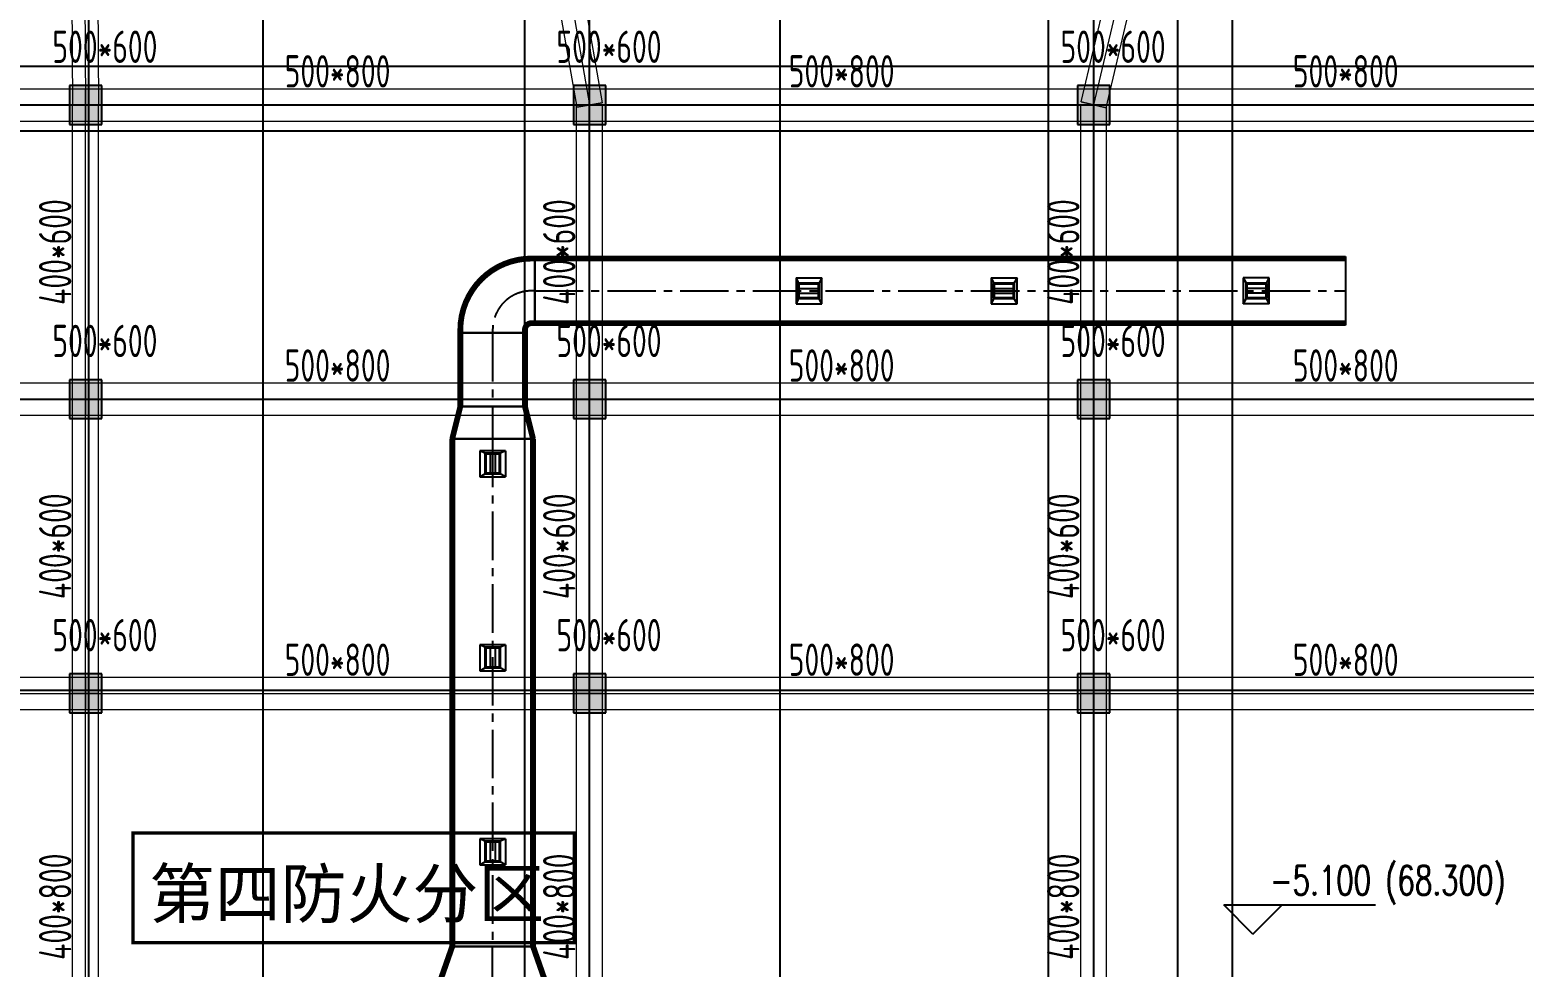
# Model space of a CAD drawing. Extents: x 369444 to 684549, y -549309 to 575337.
# Drawn here: x 505864 to 528985, y 430223 to 444718 of the extents above; entities that cross this region are included whole.
import ezdxf

# ---------------------------------------------------------------- set-up
doc = ezdxf.new("R2010")
doc.units = 0
doc.header["$LTSCALE"] = 1000
doc.header["$MEASUREMENT"] = 0
doc.linetypes.add('CENTER2', pattern=[1.125, 0.75, -0.125, 0.125, -0.125])
for name, color, linetype, lineweight, true_color in [('-1-0-1', 7, 'Continuous', 0, 0xc0c0c0), ('-1-1-2', 7, 'Continuous', 0, 0xc0c0c0), ('-2-0-1', 1, 'Continuous', 0, 0xff0000), ('-2-1-2', 9, 'Continuous', 0, 0x808080), ('11-6-1', 2, 'Continuous', 0, 0xffff00), ('11-6-2', 2, 'Continuous', 0, 0xffff00), ('11-6-5', 2, 'Continuous', 0, 0xffff00), ('12-6-1', 4, 'Continuous', 0, 0x00ffff), ('12-6-2', 4, 'Continuous', 0, 0x00ffff), ('12-6-5', 4, 'Continuous', 0, 0x00ffff)]:
    doc.layers.add(name, color=color, linetype=linetype, lineweight=lineweight, true_color=true_color)
for name, color, linetype in [('A-WALL-HATCH', 8, 'Continuous'), ('COLUMN', 9, 'Continuous'), ('DOTE', 1, 'Continuous'), ('DUCT-排烟中心线', 5, 'CENTER2'), ('DUCT-排烟法兰', 4, 'Continuous'), ('DUCT-排烟管', 2, 'Continuous'), ('DUCT-排烟管端线', 4, 'Continuous'), ('景观场地标高', 4, 'Continuous'), ('防火分区线', 7, 'Continuous'), ('风管标注', 3, 'Continuous')]:
    doc.layers.add(name, color=color, linetype=linetype)
doc.styles.add('-黑体', font='simhei.ttf')
doc.styles.add('_TCH_DIM', font='SIMPLEX', dxfattribs={"bigfont": 'GBCBIG'})
doc.styles.add('yjkcad', font='yjkeng.shx', dxfattribs={"width": 0.7, "height": 250, "bigfont": 'yjkchn.shx'})

# ---------------------------------------------------------------- blocks, each defined once
blk = doc.blocks.new('N-风管')
at = {"color": 0, "linetype": 'Continuous'}
for p, q in [((38489353675.360291, 3905535355.368454, 2600), (38489354075.360291, 3905535355.368454, 2600)), ((38489356694.360291, 3905535355.368454, 2600), (38489357094.360291, 3905535355.368454, 2600)), ((38489360995.241272, 3905534955.368454, 2600), (38489360595.241272, 3905534955.368454, 2600)), ((38489349180.577454, 3905532680, 2600), (38489349180.577454, 3905532280, 2600)), ((38489349180.577454, 3905529680, 2600), (38489349180.577454, 3905529280, 2600)), ((38489349180.577454, 3905526680, 2600), (38489349180.577454, 3905526280, 2600))]:
    blk.add_line(p, q, dxfattribs=at)
at = {"color": 0}
for p, q in [((38489353675.360291, 3905535355.368454, 2600), (38489353675.360291, 3905534955.368454, 2600)), ((38489353675.360291, 3905535355.368454, 2600), (38489353715.360291, 3905535266.479565, 2600)), ((38489354075.360291, 3905535355.368454, 2600), (38489354027.360291, 3905535266.479565, 2600)), ((38489354075.360291, 3905534955.368454, 2600), (38489354075.360291, 3905535355.368454, 2600)), ((38489356694.360291, 3905535355.368454, 2600), (38489356694.360291, 3905534955.368454, 2600)), ((38489356694.360291, 3905535355.368454, 2600), (38489356734.360291, 3905535266.479565, 2600)), ((38489357094.360291, 3905535355.368454, 2600), (38489357046.360291, 3905535266.479565, 2600)), ((38489357094.360291, 3905534955.368454, 2600), (38489357094.360291, 3905535355.368454, 2600)), ((38489360595.241272, 3905535355.368454, 2600), (38489360643.241272, 3905535266.479565, 2600)), ((38489360995.241272, 3905535355.368454, 2600), (38489360595.241272, 3905535355.368454, 2600)), ((38489360595.241272, 3905535355.368454, 2600), (38489360595.241272, 3905534955.368454, 2600)), ((38489360955.241272, 3905535266.479565, 2600), (38489360995.241272, 3905535355.368454, 2600)), ((38489360995.241272, 3905534955.368454, 2600), (38489360995.241272, 3905535355.368454, 2600)), ((38489353715.360291, 3905535044.257343, 2600), (38489353675.360291, 3905534955.368454, 2600)), ((38489353715.360291, 3905535192.405491, 2600), (38489354027.360291, 3905535192.405491, 2600)), ((38489353715.360291, 3905535118.331417, 2600), (38489354027.360291, 3905535118.331417, 2600)), ((38489354075.360291, 3905534955.368454, 2600), (38489354027.360291, 3905535044.257343, 2600)), ((38489356734.360291, 3905535044.257343, 2600), (38489356694.360291, 3905534955.368454, 2600)), ((38489356734.360291, 3905535192.405491, 2600), (38489357046.360291, 3905535192.405491, 2600)), ((38489356734.360291, 3905535118.331417, 2600), (38489357046.360291, 3905535118.331417, 2600)), ((38489357094.360291, 3905534955.368454, 2600), (38489357046.360291, 3905535044.257343, 2600)), ((38489360595.241272, 3905534955.368454, 2600), (38489360643.241272, 3905535044.257343, 2600)), ((38489360955.241272, 3905535192.405491, 2600), (38489360643.241272, 3905535192.405491, 2600)), ((38489360955.241272, 3905535118.331417, 2600), (38489360643.241272, 3905535118.331417, 2600)), ((38489360995.241272, 3905534955.368454, 2600), (38489360955.241272, 3905535044.257343, 2600)), ((38489353675.360291, 3905534955.368454, 2600), (38489354075.360291, 3905534955.368454, 2600)), ((38489356694.360291, 3905534955.368454, 2600), (38489357094.360291, 3905534955.368454, 2600)), ((38489348869.466339, 3905532640, 2600), (38489348780.577454, 3905532680, 2600)), ((38489348780.577454, 3905532680, 2600), (38489348780.577454, 3905532280, 2600)), ((38489349180.577454, 3905532680, 2600), (38489348780.577454, 3905532680, 2600)), ((38489348943.540413, 3905532640, 2600), (38489348943.540413, 3905532328, 2600)), ((38489349017.614487, 3905532640, 2600), (38489349017.614487, 3905532328, 2600)), ((38489349180.577454, 3905532680, 2600), (38489349091.688568, 3905532640, 2600)), ((38489348780.577454, 3905532280, 2600), (38489348869.466339, 3905532328, 2600)), ((38489348780.577454, 3905532280, 2600), (38489349180.577454, 3905532280, 2600)), ((38489349180.577454, 3905532280, 2600), (38489349091.688568, 3905532328, 2600)), ((38489348869.466339, 3905529640, 2600), (38489348780.577454, 3905529680, 2600)), ((38489348780.577454, 3905529680, 2600), (38489348780.577454, 3905529280, 2600)), ((38489349180.577454, 3905529680, 2600), (38489348780.577454, 3905529680, 2600)), ((38489348943.540413, 3905529640, 2600), (38489348943.540413, 3905529328, 2600)), ((38489349017.614487, 3905529640, 2600), (38489349017.614487, 3905529328, 2600)), ((38489349180.577454, 3905529680, 2600), (38489349091.688568, 3905529640, 2600)), ((38489348780.577454, 3905529280, 2600), (38489348869.466339, 3905529328, 2600)), ((38489348780.577454, 3905529280, 2600), (38489349180.577454, 3905529280, 2600)), ((38489349180.577454, 3905529280, 2600), (38489349091.688568, 3905529328, 2600)), ((38489348869.466339, 3905526640, 2600), (38489348780.577454, 3905526680, 2600)), ((38489348780.577454, 3905526680, 2600), (38489348780.577454, 3905526280, 2600)), ((38489349180.577454, 3905526680, 2600), (38489348780.577454, 3905526680, 2600)), ((38489348943.540413, 3905526640, 2600), (38489348943.540413, 3905526328, 2600)), ((38489349017.614487, 3905526640, 2600), (38489349017.614487, 3905526328, 2600)), ((38489349180.577454, 3905526680, 2600), (38489349091.688568, 3905526640, 2600)), ((38489348780.577454, 3905526280, 2600), (38489348869.466339, 3905526328, 2600)), ((38489348780.577454, 3905526280, 2600), (38489349180.577454, 3905526280, 2600)), ((38489349180.577454, 3905526280, 2600), (38489349091.688568, 3905526328, 2600))]:
    blk.add_line(p, q, dxfattribs=at)
at = {"color": 0, "lineweight": 40}
for p, q in [((38489353715.360291, 3905535266.479565, 2600), (38489353715.360291, 3905535044.257343, 2600)), ((38489354027.360291, 3905535266.479565, 2600), (38489353715.360291, 3905535266.479565, 2600)), ((38489354027.360291, 3905535044.257343, 2600), (38489354027.360291, 3905535266.479565, 2600)), ((38489356734.360291, 3905535266.479565, 2600), (38489356734.360291, 3905535044.257343, 2600)), ((38489357046.360291, 3905535266.479565, 2600), (38489356734.360291, 3905535266.479565, 2600)), ((38489357046.360291, 3905535044.257343, 2600), (38489357046.360291, 3905535266.479565, 2600)), ((38489360643.241272, 3905535266.479565, 2600), (38489360643.241272, 3905535044.257343, 2600)), ((38489360643.241272, 3905535266.479565, 2600), (38489360955.241272, 3905535266.479565, 2600)), ((38489360955.241272, 3905535044.257343, 2600), (38489360955.241272, 3905535266.479565, 2600)), ((38489354027.360291, 3905535044.257343, 2600), (38489353715.360291, 3905535044.257343, 2600)), ((38489357046.360291, 3905535044.257343, 2600), (38489356734.360291, 3905535044.257343, 2600)), ((38489360643.241272, 3905535044.257343, 2600), (38489360955.241272, 3905535044.257343, 2600)), ((38489349091.688568, 3905532640, 2600), (38489348869.466339, 3905532640, 2600)), ((38489348869.466339, 3905532328, 2600), (38489348869.466339, 3905532640, 2600)), ((38489349091.688568, 3905532328, 2600), (38489349091.688568, 3905532640, 2600)), ((38489348869.466339, 3905532328, 2600), (38489349091.688568, 3905532328, 2600)), ((38489349091.688568, 3905529640, 2600), (38489348869.466339, 3905529640, 2600)), ((38489348869.466339, 3905529328, 2600), (38489348869.466339, 3905529640, 2600)), ((38489349091.688568, 3905529328, 2600), (38489349091.688568, 3905529640, 2600)), ((38489348869.466339, 3905529328, 2600), (38489349091.688568, 3905529328, 2600)), ((38489349091.688568, 3905526640, 2600), (38489348869.466339, 3905526640, 2600)), ((38489348869.466339, 3905526328, 2600), (38489348869.466339, 3905526640, 2600)), ((38489349091.688568, 3905526328, 2600), (38489349091.688568, 3905526640, 2600)), ((38489348869.466339, 3905526328, 2600), (38489349091.688568, 3905526328, 2600))]:
    blk.add_line(p, q, dxfattribs=at)
at = {"layer": 'DUCT-排烟中心线', "color": 0}
for p, q in [((38489349630.560928, 3905535155.022804), (38489349580.560928, 3905535155.021427)), ((38489349630.760933, 3905535155.02281), (38489362180.664749, 3905535155.368454)), ((38489348980.577454, 3905534555.021428), (38489348980.577454, 3905534505.021428)), ((38489348980.577454, 3905534504.821428), (38489348980.577454, 3905533367.699997)), ((38489348980.577454, 3905533367.5), (38489348980.577454, 3905532867.5)), ((38489348980.577454, 3905532867.299988), (38489348980.577438, 3905525016.428971)), ((38489348980.577454, 3905524516.228974), (38489348980.577438, 3905525016.228974))]:
    blk.add_line(p, q, dxfattribs=at)
blk.add_arc((38489349580.577454, 3905534555.02143), 599.999998, 90.0015780405, 180.0000001821, dxfattribs=at)
at = {"layer": 'DUCT-排烟法兰', "color": 0}
for p, q in [((38489349630.676086, 3905534625.022807), (38489349630.64576, 3905535685.022807)), ((38489362180.764748, 3905534625.368454), (38489362180.764748, 3905535685.368454)), ((38489348450.577454, 3905534504.921428), (38489349510.577454, 3905534504.921428)), ((38489348450.577454, 3905533367.599998), (38489349510.577454, 3905533367.599998)), ((38489348325.577454, 3905532867.399994), (38489349635.577454, 3905532867.399994)), ((38489348325.577438, 3905525016.328972), (38489349635.577438, 3905525016.328972))]:
    blk.add_line(p, q, dxfattribs=at)
at = {"layer": 'DUCT-排烟管', "color": 0, "const_width": 90}
for points in [[(38489349580.547157, 3905535655.021427, 0.4142054983), (38489348480.577454, 3905534555.021428)], [(38489349580.574699, 3905534655.021427, 0.4142055053), (38489349480.577454, 3905534555.021428)]]:
    blk.add_lwpolyline(points, format="xyb", dxfattribs=at)
for points in [[(38489349630.547157, 3905535655.022804), (38489349580.547157, 3905535655.021427)], [(38489362180.650978, 3905535655.368454), (38489349630.747147, 3905535655.02281)], [(38489348480.577454, 3905534555.021428), (38489348480.577454, 3905534505.021428)], [(38489349480.577454, 3905534505.021428), (38489349480.577454, 3905534555.021428)], [(38489349580.574699, 3905534655.021427), (38489349630.574699, 3905534655.022804)], [(38489349630.774696, 3905534655.02281), (38489362180.67852, 3905534655.368454)], [(38489348480.577454, 3905534504.821428), (38489348480.577454, 3905533367.699997)], [(38489349480.577454, 3905533367.699997), (38489349480.577454, 3905534504.821428)], [(38489348480.577454, 3905533367.5), (38489348355.577454, 3905532867.5)], [(38489349480.577454, 3905533367.5), (38489349605.577454, 3905532867.5)], [(38489348355.577454, 3905532867.299989), (38489348355.577438, 3905525016.428972)], [(38489349605.577438, 3905525016.428969), (38489349605.577454, 3905532867.299986)], [(38489348180.577454, 3905524516.228953), (38489348355.577438, 3905525016.228958)], [(38489349780.577454, 3905524516.228995), (38489349605.577438, 3905525016.22899)]]:
    blk.add_lwpolyline(points, dxfattribs=at)
at = {"layer": 'DUCT-排烟管端线', "color": 0}
for p, q in [((38489349630.547157, 3905535655.022804), (38489349630.574699, 3905534655.022804)), ((38489349630.747147, 3905535655.02281), (38489349630.774696, 3905534655.02281)), ((38489362180.67852, 3905534655.368454), (38489362180.650978, 3905535655.368454)), ((38489348480.577454, 3905534505.021428), (38489349480.577454, 3905534505.021428)), ((38489349480.577454, 3905534504.821428), (38489348480.577454, 3905534504.821428)), ((38489348480.577454, 3905533367.699997), (38489349480.577454, 3905533367.699997)), ((38489349480.577454, 3905533367.5), (38489348480.577454, 3905533367.5)), ((38489348355.577454, 3905532867.5), (38489349605.577454, 3905532867.5)), ((38489349605.577454, 3905532867.299986), (38489348355.577454, 3905532867.299989)), ((38489348355.577438, 3905525016.428972), (38489349605.577438, 3905525016.428969)), ((38489349605.577438, 3905525016.22899), (38489348355.577438, 3905525016.228958))]:
    blk.add_line(p, q, dxfattribs=at)

msp = doc.modelspace()

# ---------------------------------------------------------------- hatches: boundary and pattern name
at = {"layer": 'A-WALL-HATCH'}
for points in [[(506974.7, 443256.6), (506974.7, 443856.6), (506474.7, 443856.6), (506474.7, 443256.6)], [(514774.7, 443256.6), (514774.7, 443856.6), (514274.7, 443856.6), (514274.7, 443256.6)], [(522574.7, 443256.6), (522574.7, 443856.6), (522074.7, 443856.6), (522074.7, 443256.6)], [(506974.7, 438706.6), (506974.7, 439306.6), (506474.7, 439306.6), (506474.7, 438706.6)], [(514774.7, 438706.6), (514774.7, 439306.6), (514274.7, 439306.6), (514274.7, 438706.6)], [(522574.7, 438706.6), (522574.7, 439306.6), (522074.7, 439306.6), (522074.7, 438706.6)], [(506974.7, 434156.6), (506974.7, 434756.6), (506474.7, 434756.6), (506474.7, 434156.6)], [(514774.7, 434156.6), (514774.7, 434756.6), (514274.7, 434756.6), (514274.7, 434156.6)], [(522574.7, 434156.6), (522574.7, 434756.6), (522074.7, 434756.6), (522074.7, 434156.6)]]:
    msp.add_hatch(color=256, dxfattribs=at).paths.add_polyline_path(points)

# ---------------------------------------------------------------- linework, layer by layer
at = {"layer": '-1-0-1', "color": 0}
for p in [(506724.3, 443557.1, -3600), (514524.3, 443557.1, -3600), (522324.3, 443557.1, -3600), (506724.3, 439007.1, -3600), (514524.3, 439007.1, -3600), (522324.3, 439007.1, -3600), (506724.3, 434457.1, -3600), (514524.3, 434457.1, -3600), (522324.3, 434457.1, -3600)]:
    msp.add_point(p, dxfattribs=at)
at = {"layer": '-1-1-2', "color": 0}
for p, q in [((506724.3, 443557.1, -3600), (506724.3, 443557.1)), ((514524.3, 443557.1, -3600), (514524.3, 443557.1)), ((522324.3, 443557.1, -3600), (522324.3, 443557.1)), ((506724.3, 439007.1, -3600), (506724.3, 439007.1)), ((514524.3, 439007.1, -3600), (514524.3, 439007.1)), ((522324.3, 439007.1, -3600), (522324.3, 439007.1)), ((506724.3, 434457.1, -3600), (506724.3, 434457.1)), ((514524.3, 434457.1, -3600), (514524.3, 434457.1)), ((522324.3, 434457.1, -3600), (522324.3, 434457.1))]:
    msp.add_line(p, q, dxfattribs=at)
at = {"layer": '-2-0-1', "color": 0}
for p, q in [((506674.3, 450706.9, -3600), (506724.3, 443557.1, -3600)), ((513274.3, 450706.9, -3600), (514524.3, 443557.1, -3600)), ((522324.3, 443557.1, -3600), (523774.3, 449706.9, -3600)), ((498724.3, 443557.1, -3600), (506724.3, 443557.1, -3600)), ((506724.3, 443557.1, -3600), (514524.3, 443557.1, -3600)), ((506724.3, 439007.1, -3600), (506724.3, 443557.1, -3600)), ((514524.3, 439007.1, -3600), (514524.3, 443557.1, -3600)), ((514524.3, 443557.1, -3600), (522324.3, 443557.1, -3600)), ((522324.3, 439007.1, -3600), (522324.3, 443557.1, -3600)), ((522324.3, 443557.1, -3600), (530124.3, 443557.1, -3600)), ((498724.3, 439007.1, -3600), (506724.3, 439007.1, -3600)), ((506724.3, 439007.1, -3600), (514524.3, 439007.1, -3600)), ((506724.3, 434457.1, -3600), (506724.3, 439007.1, -3600)), ((514524.3, 434457.1, -3600), (514524.3, 439007.1, -3600)), ((514524.3, 439007.1, -3600), (522324.3, 439007.1, -3600)), ((522324.3, 434457.1, -3600), (522324.3, 439007.1, -3600)), ((522324.3, 439007.1, -3600), (530124.3, 439007.1, -3600)), ((498724.3, 434457.1, -3600), (506724.3, 434457.1, -3600)), ((506724.3, 434457.1, -3600), (514524.3, 434457.1, -3600)), ((506724.3, 427857.1, -3600), (506724.3, 434457.1, -3600)), ((514524.3, 427857.1, -3600), (514524.3, 434457.1, -3600)), ((514524.3, 434457.1, -3600), (522324.3, 434457.1, -3600)), ((522324.3, 427857.1, -3600), (522324.3, 434457.1, -3600)), ((522324.3, 434457.1, -3600), (530124.3, 434457.1, -3600))]:
    msp.add_line(p, q, dxfattribs=at)
at = {"layer": '-2-1-2', "color": 0}
for p, q in [((506674.3, 450706.9), (506724.3, 443557.1)), ((513274.3, 450706.9), (514524.3, 443557.1)), ((522324.3, 443557.1), (523774.3, 449706.9)), ((498724.3, 443557.1), (506724.3, 443557.1)), ((506724.3, 443557.1), (514524.3, 443557.1)), ((506724.3, 439007.1), (506724.3, 443557.1)), ((514524.3, 439007.1), (514524.3, 443557.1)), ((514524.3, 443557.1), (522324.3, 443557.1)), ((522324.3, 439007.1), (522324.3, 443557.1)), ((522324.3, 443557.1), (530124.3, 443557.1)), ((498724.3, 439007.1), (506724.3, 439007.1)), ((506724.3, 439007.1), (514524.3, 439007.1)), ((506724.3, 434457.1), (506724.3, 439007.1)), ((514524.3, 434457.1), (514524.3, 439007.1)), ((514524.3, 439007.1), (522324.3, 439007.1)), ((522324.3, 434457.1), (522324.3, 439007.1)), ((522324.3, 439007.1), (530124.3, 439007.1)), ((498724.3, 434457.1), (506724.3, 434457.1)), ((506724.3, 434457.1), (514524.3, 434457.1)), ((506724.3, 427857.1), (506724.3, 434457.1)), ((514524.3, 427857.1), (514524.3, 434457.1)), ((514524.3, 434457.1), (522324.3, 434457.1)), ((522324.3, 427857.1), (522324.3, 434457.1)), ((522324.3, 434457.1), (530124.3, 434457.1))]:
    msp.add_line(p, q, dxfattribs=at)
at = {"layer": '11-6-1', "color": 0}
for p, q in [((506474.3, 443857.1), (506474.3, 443257.1)), ((506974.3, 443857.1), (506474.3, 443857.1)), ((506474.3, 443857.1, -3600), (506474.3, 443257.1, -3600)), ((506974.3, 443857.1, -3600), (506474.3, 443857.1, -3600)), ((506474.3, 443857.1, -3600), (506474.3, 443857.1)), ((506974.3, 443257.1), (506974.3, 443857.1)), ((506974.3, 443257.1, -3600), (506974.3, 443857.1, -3600)), ((506974.3, 443857.1, -3600), (506974.3, 443857.1)), ((514274.3, 443857.1), (514274.3, 443257.1)), ((514774.3, 443857.1), (514274.3, 443857.1)), ((514274.3, 443857.1, -3600), (514274.3, 443257.1, -3600)), ((514774.3, 443857.1, -3600), (514274.3, 443857.1, -3600)), ((514274.3, 443857.1, -3600), (514274.3, 443857.1)), ((514774.3, 443257.1), (514774.3, 443857.1)), ((514774.3, 443257.1, -3600), (514774.3, 443857.1, -3600)), ((514774.3, 443857.1, -3600), (514774.3, 443857.1)), ((522074.3, 443857.1), (522074.3, 443257.1)), ((522574.3, 443857.1), (522074.3, 443857.1)), ((522074.3, 443857.1, -3600), (522074.3, 443257.1, -3600)), ((522574.3, 443857.1, -3600), (522074.3, 443857.1, -3600)), ((522074.3, 443857.1, -3600), (522074.3, 443857.1)), ((522574.3, 443257.1), (522574.3, 443857.1)), ((522574.3, 443257.1, -3600), (522574.3, 443857.1, -3600)), ((522574.3, 443857.1, -3600), (522574.3, 443857.1)), ((506474.3, 443257.1), (506974.3, 443257.1)), ((506474.3, 443257.1, -3600), (506974.3, 443257.1, -3600)), ((506474.3, 443257.1, -3600), (506474.3, 443257.1)), ((506974.3, 443257.1, -3600), (506974.3, 443257.1)), ((514274.3, 443257.1), (514774.3, 443257.1)), ((514274.3, 443257.1, -3600), (514774.3, 443257.1, -3600)), ((514274.3, 443257.1, -3600), (514274.3, 443257.1)), ((514774.3, 443257.1, -3600), (514774.3, 443257.1)), ((522074.3, 443257.1), (522574.3, 443257.1)), ((522074.3, 443257.1, -3600), (522574.3, 443257.1, -3600)), ((522074.3, 443257.1, -3600), (522074.3, 443257.1)), ((522574.3, 443257.1, -3600), (522574.3, 443257.1)), ((506474.3, 439307.1), (506474.3, 438707.1)), ((506974.3, 439307.1), (506474.3, 439307.1)), ((506474.3, 439307.1, -3600), (506474.3, 438707.1, -3600)), ((506974.3, 439307.1, -3600), (506474.3, 439307.1, -3600)), ((506474.3, 439307.1, -3600), (506474.3, 439307.1)), ((506974.3, 438707.1), (506974.3, 439307.1)), ((506974.3, 438707.1, -3600), (506974.3, 439307.1, -3600)), ((506974.3, 439307.1, -3600), (506974.3, 439307.1)), ((514274.3, 439307.1), (514274.3, 438707.1)), ((514774.3, 439307.1), (514274.3, 439307.1)), ((514274.3, 439307.1, -3600), (514274.3, 438707.1, -3600)), ((514774.3, 439307.1, -3600), (514274.3, 439307.1, -3600)), ((514274.3, 439307.1, -3600), (514274.3, 439307.1)), ((514774.3, 438707.1), (514774.3, 439307.1)), ((514774.3, 438707.1, -3600), (514774.3, 439307.1, -3600)), ((514774.3, 439307.1, -3600), (514774.3, 439307.1)), ((522074.3, 439307.1), (522074.3, 438707.1)), ((522574.3, 439307.1), (522074.3, 439307.1)), ((522074.3, 439307.1, -3600), (522074.3, 438707.1, -3600)), ((522574.3, 439307.1, -3600), (522074.3, 439307.1, -3600)), ((522074.3, 439307.1, -3600), (522074.3, 439307.1)), ((522574.3, 438707.1), (522574.3, 439307.1)), ((522574.3, 438707.1, -3600), (522574.3, 439307.1, -3600)), ((522574.3, 439307.1, -3600), (522574.3, 439307.1)), ((506474.3, 438707.1), (506974.3, 438707.1)), ((506474.3, 438707.1, -3600), (506974.3, 438707.1, -3600)), ((506474.3, 438707.1, -3600), (506474.3, 438707.1)), ((506974.3, 438707.1, -3600), (506974.3, 438707.1)), ((514274.3, 438707.1), (514774.3, 438707.1)), ((514274.3, 438707.1, -3600), (514774.3, 438707.1, -3600)), ((514274.3, 438707.1, -3600), (514274.3, 438707.1)), ((514774.3, 438707.1, -3600), (514774.3, 438707.1)), ((522074.3, 438707.1), (522574.3, 438707.1)), ((522074.3, 438707.1, -3600), (522574.3, 438707.1, -3600)), ((522074.3, 438707.1, -3600), (522074.3, 438707.1)), ((522574.3, 438707.1, -3600), (522574.3, 438707.1)), ((506474.3, 434757.1), (506474.3, 434157.1)), ((506974.3, 434757.1), (506474.3, 434757.1)), ((506474.3, 434757.1, -3600), (506474.3, 434157.1, -3600)), ((506974.3, 434757.1, -3600), (506474.3, 434757.1, -3600)), ((506474.3, 434757.1, -3600), (506474.3, 434757.1)), ((506974.3, 434157.1), (506974.3, 434757.1)), ((506974.3, 434157.1, -3600), (506974.3, 434757.1, -3600)), ((506974.3, 434757.1, -3600), (506974.3, 434757.1)), ((514274.3, 434757.1), (514274.3, 434157.1)), ((514774.3, 434757.1), (514274.3, 434757.1)), ((514274.3, 434757.1, -3600), (514274.3, 434157.1, -3600)), ((514774.3, 434757.1, -3600), (514274.3, 434757.1, -3600)), ((514274.3, 434757.1, -3600), (514274.3, 434757.1)), ((514774.3, 434157.1), (514774.3, 434757.1)), ((514774.3, 434157.1, -3600), (514774.3, 434757.1, -3600)), ((514774.3, 434757.1, -3600), (514774.3, 434757.1)), ((522074.3, 434757.1), (522074.3, 434157.1)), ((522574.3, 434757.1), (522074.3, 434757.1)), ((522074.3, 434757.1, -3600), (522074.3, 434157.1, -3600)), ((522574.3, 434757.1, -3600), (522074.3, 434757.1, -3600)), ((522074.3, 434757.1, -3600), (522074.3, 434757.1)), ((522574.3, 434157.1), (522574.3, 434757.1)), ((522574.3, 434157.1, -3600), (522574.3, 434757.1, -3600)), ((522574.3, 434757.1, -3600), (522574.3, 434757.1)), ((506474.3, 434157.1), (506974.3, 434157.1)), ((506474.3, 434157.1, -3600), (506974.3, 434157.1, -3600)), ((506474.3, 434157.1, -3600), (506474.3, 434157.1)), ((506974.3, 434157.1, -3600), (506974.3, 434157.1)), ((514274.3, 434157.1), (514774.3, 434157.1)), ((514274.3, 434157.1, -3600), (514774.3, 434157.1, -3600)), ((514274.3, 434157.1, -3600), (514274.3, 434157.1)), ((514774.3, 434157.1, -3600), (514774.3, 434157.1)), ((522074.3, 434157.1), (522574.3, 434157.1)), ((522074.3, 434157.1, -3600), (522574.3, 434157.1, -3600)), ((522074.3, 434157.1, -3600), (522074.3, 434157.1)), ((522574.3, 434157.1, -3600), (522574.3, 434157.1))]:
    msp.add_line(p, q, dxfattribs=at)
at = {"layer": '11-6-2', "color": 0}
for p, q in [((506724.3, 443557.1, -3600), (506724.3, 443557.1)), ((514524.3, 443557.1, -3600), (514524.3, 443557.1)), ((522324.3, 443557.1, -3600), (522324.3, 443557.1)), ((506724.3, 439007.1, -3600), (506724.3, 439007.1)), ((514524.3, 439007.1, -3600), (514524.3, 439007.1)), ((522324.3, 439007.1, -3600), (522324.3, 439007.1)), ((506724.3, 434457.1, -3600), (506724.3, 434457.1)), ((514524.3, 434457.1, -3600), (514524.3, 434457.1)), ((522324.3, 434457.1, -3600), (522324.3, 434457.1))]:
    msp.add_line(p, q, dxfattribs=at)
at = {"layer": '12-6-1', "color": 0}
for p, q in [((506474.3, 450705.5), (506524.3, 443555.7)), ((506474.3, 450705.5, -800), (506524.3, 443555.7, -800)), ((506874.3, 450708.3), (506924.3, 443558.5)), ((506874.3, 450708.3, -800), (506924.3, 443558.5, -800)), ((513077.3, 450672.5), (514327.3, 443522.6)), ((513077.3, 450672.5, -800), (514327.3, 443522.6, -800)), ((513471.3, 450741.4), (514721.3, 443591.5)), ((513471.3, 450741.4, -800), (514721.3, 443591.5, -800)), ((522129.7, 443602.9), (523579.7, 449752.8)), ((522129.7, 443602.9, -800), (523579.7, 449752.8, -800)), ((522519, 443511.2), (523969, 449661)), ((522519, 443511.2, -800), (523969, 449661, -800)), ((498724.3, 443807.1), (506724.3, 443807.1)), ((498724.3, 443807.1, -800), (506724.3, 443807.1, -800)), ((506724.3, 443807.1), (506724.3, 443307.1)), ((506724.3, 443807.1, -800), (506724.3, 443807.1)), ((506724.3, 443307.1, -800), (506724.3, 443807.1, -800)), ((506724.3, 443807.1), (514524.3, 443807.1)), ((506724.3, 443807.1, -800), (514524.3, 443807.1, -800)), ((506724.3, 443807.1), (506724.3, 443307.1)), ((506724.3, 443807.1, -800), (506724.3, 443807.1)), ((506724.3, 443307.1, -800), (506724.3, 443807.1, -800)), ((514524.3, 443807.1), (514524.3, 443307.1)), ((514524.3, 443807.1, -800), (514524.3, 443807.1)), ((514524.3, 443307.1, -800), (514524.3, 443807.1, -800)), ((514524.3, 443807.1), (514524.3, 443307.1)), ((514524.3, 443807.1, -800), (514524.3, 443807.1)), ((514524.3, 443307.1, -800), (514524.3, 443807.1, -800)), ((514524.3, 443807.1), (522324.3, 443807.1)), ((514524.3, 443807.1, -800), (522324.3, 443807.1, -800)), ((522324.3, 443807.1), (522324.3, 443307.1)), ((522324.3, 443807.1, -800), (522324.3, 443807.1)), ((522324.3, 443307.1, -800), (522324.3, 443807.1, -800)), ((522324.3, 443807.1), (522324.3, 443307.1)), ((522324.3, 443807.1, -800), (522324.3, 443807.1)), ((522324.3, 443307.1, -800), (522324.3, 443807.1, -800)), ((522324.3, 443807.1), (530124.3, 443807.1)), ((522324.3, 443807.1, -800), (530124.3, 443807.1, -800)), ((506924.3, 443558.5), (506524.3, 443555.7)), ((506524.3, 443555.7, -800), (506924.3, 443558.5, -800)), ((506524.3, 443557.1, -5100), (506924.3, 443557.1, -5100)), ((506524.3, 443557.1, -5700), (506524.3, 443557.1, -5100)), ((506924.3, 443557.1, -5700), (506524.3, 443557.1, -5700)), ((506524.3, 439007.1, -5100), (506524.3, 443557.1, -5100)), ((506524.3, 439007.1, -5700), (506524.3, 443557.1, -5700)), ((506524.3, 443555.7), (506524.3, 443555.7, -800)), ((506924.3, 443558.5, -800), (506924.3, 443558.5)), ((506924.3, 443557.1, -5100), (506924.3, 443557.1, -5700)), ((506924.3, 439007.1, -5100), (506924.3, 443557.1, -5100)), ((506924.3, 439007.1, -5700), (506924.3, 443557.1, -5700)), ((514324.3, 443557.1, -5100), (514724.3, 443557.1, -5100)), ((514324.3, 443557.1, -5700), (514324.3, 443557.1, -5100)), ((514724.3, 443557.1, -5700), (514324.3, 443557.1, -5700)), ((514324.3, 439007.1, -5100), (514324.3, 443557.1, -5100)), ((514324.3, 439007.1, -5700), (514324.3, 443557.1, -5700)), ((514721.3, 443591.5), (514327.3, 443522.6)), ((514327.3, 443522.6, -800), (514721.3, 443591.5, -800)), ((514327.3, 443522.6), (514327.3, 443522.6, -800)), ((514721.3, 443591.5, -800), (514721.3, 443591.5)), ((514724.3, 443557.1, -5100), (514724.3, 443557.1, -5700)), ((514724.3, 439007.1, -5100), (514724.3, 443557.1, -5100)), ((514724.3, 439007.1, -5700), (514724.3, 443557.1, -5700)), ((522124.3, 443557.1, -5100), (522524.3, 443557.1, -5100)), ((522124.3, 443557.1, -5700), (522124.3, 443557.1, -5100)), ((522524.3, 443557.1, -5700), (522124.3, 443557.1, -5700)), ((522124.3, 439007.1, -5100), (522124.3, 443557.1, -5100)), ((522124.3, 439007.1, -5700), (522124.3, 443557.1, -5700)), ((522129.7, 443602.9), (522519, 443511.2)), ((522129.7, 443602.9, -800), (522129.7, 443602.9)), ((522519, 443511.2, -800), (522129.7, 443602.9, -800)), ((522519, 443511.2), (522519, 443511.2, -800)), ((522524.3, 443557.1, -5100), (522524.3, 443557.1, -5700)), ((522524.3, 439007.1, -5100), (522524.3, 443557.1, -5100)), ((522524.3, 439007.1, -5700), (522524.3, 443557.1, -5700)), ((498724.3, 443307.1), (506724.3, 443307.1)), ((498724.3, 443307.1, -800), (506724.3, 443307.1, -800)), ((506724.3, 443307.1), (506724.3, 443307.1, -800)), ((506724.3, 443307.1), (514524.3, 443307.1)), ((506724.3, 443307.1, -800), (514524.3, 443307.1, -800)), ((506724.3, 443307.1), (506724.3, 443307.1, -800)), ((514524.3, 443307.1), (514524.3, 443307.1, -800)), ((514524.3, 443307.1), (514524.3, 443307.1, -800)), ((514524.3, 443307.1), (522324.3, 443307.1)), ((514524.3, 443307.1, -800), (522324.3, 443307.1, -800)), ((522324.3, 443307.1), (522324.3, 443307.1, -800)), ((522324.3, 443307.1), (522324.3, 443307.1, -800)), ((522324.3, 443307.1), (530124.3, 443307.1)), ((522324.3, 443307.1, -800), (530124.3, 443307.1, -800)), ((498724.3, 439257.1), (506724.3, 439257.1)), ((498724.3, 439257.1, -800), (506724.3, 439257.1, -800)), ((506724.3, 439257.1), (506724.3, 438757.1)), ((506724.3, 439257.1, -800), (506724.3, 439257.1)), ((506724.3, 438757.1, -800), (506724.3, 439257.1, -800)), ((506724.3, 439257.1), (514524.3, 439257.1)), ((506724.3, 439257.1, -800), (514524.3, 439257.1, -800)), ((506724.3, 439257.1), (506724.3, 438757.1)), ((506724.3, 439257.1, -800), (506724.3, 439257.1)), ((506724.3, 438757.1, -800), (506724.3, 439257.1, -800)), ((514524.3, 439257.1), (514524.3, 438757.1)), ((514524.3, 439257.1, -800), (514524.3, 439257.1)), ((514524.3, 438757.1, -800), (514524.3, 439257.1, -800)), ((514524.3, 439257.1), (514524.3, 438757.1)), ((514524.3, 439257.1, -800), (514524.3, 439257.1)), ((514524.3, 438757.1, -800), (514524.3, 439257.1, -800)), ((514524.3, 439257.1), (522324.3, 439257.1)), ((514524.3, 439257.1, -800), (522324.3, 439257.1, -800)), ((522324.3, 439257.1), (522324.3, 438757.1)), ((522324.3, 439257.1, -800), (522324.3, 439257.1)), ((522324.3, 438757.1, -800), (522324.3, 439257.1, -800)), ((522324.3, 439257.1), (522324.3, 438757.1)), ((522324.3, 439257.1, -800), (522324.3, 439257.1)), ((522324.3, 438757.1, -800), (522324.3, 439257.1, -800)), ((522324.3, 439257.1), (530124.3, 439257.1)), ((522324.3, 439257.1, -800), (530124.3, 439257.1, -800)), ((506524.3, 439007.1, -5100), (506924.3, 439007.1, -5100)), ((506524.3, 439007.1, -5700), (506524.3, 439007.1, -5100)), ((506924.3, 439007.1, -5700), (506524.3, 439007.1, -5700)), ((506524.3, 439007.1, -5100), (506924.3, 439007.1, -5100)), ((506524.3, 439007.1, -5700), (506524.3, 439007.1, -5100)), ((506924.3, 439007.1, -5700), (506524.3, 439007.1, -5700)), ((506524.3, 434457.1, -5100), (506524.3, 439007.1, -5100)), ((506524.3, 434457.1, -5700), (506524.3, 439007.1, -5700)), ((506924.3, 439007.1, -5100), (506924.3, 439007.1, -5700)), ((506924.3, 439007.1, -5100), (506924.3, 439007.1, -5700)), ((506924.3, 434457.1, -5100), (506924.3, 439007.1, -5100)), ((506924.3, 434457.1, -5700), (506924.3, 439007.1, -5700)), ((514324.3, 439007.1, -5100), (514724.3, 439007.1, -5100)), ((514324.3, 439007.1, -5700), (514324.3, 439007.1, -5100)), ((514724.3, 439007.1, -5700), (514324.3, 439007.1, -5700)), ((514324.3, 439007.1, -5100), (514724.3, 439007.1, -5100)), ((514324.3, 439007.1, -5700), (514324.3, 439007.1, -5100)), ((514724.3, 439007.1, -5700), (514324.3, 439007.1, -5700)), ((514324.3, 434457.1, -5100), (514324.3, 439007.1, -5100)), ((514324.3, 434457.1, -5700), (514324.3, 439007.1, -5700)), ((514724.3, 439007.1, -5100), (514724.3, 439007.1, -5700)), ((514724.3, 439007.1, -5100), (514724.3, 439007.1, -5700)), ((514724.3, 434457.1, -5100), (514724.3, 439007.1, -5100)), ((514724.3, 434457.1, -5700), (514724.3, 439007.1, -5700)), ((522124.3, 439007.1, -5100), (522524.3, 439007.1, -5100)), ((522124.3, 439007.1, -5700), (522124.3, 439007.1, -5100)), ((522524.3, 439007.1, -5700), (522124.3, 439007.1, -5700)), ((522124.3, 439007.1, -5100), (522524.3, 439007.1, -5100)), ((522124.3, 439007.1, -5700), (522124.3, 439007.1, -5100)), ((522524.3, 439007.1, -5700), (522124.3, 439007.1, -5700)), ((522124.3, 434457.1, -5100), (522124.3, 439007.1, -5100)), ((522124.3, 434457.1, -5700), (522124.3, 439007.1, -5700)), ((522524.3, 439007.1, -5100), (522524.3, 439007.1, -5700)), ((522524.3, 439007.1, -5100), (522524.3, 439007.1, -5700)), ((522524.3, 434457.1, -5100), (522524.3, 439007.1, -5100)), ((522524.3, 434457.1, -5700), (522524.3, 439007.1, -5700)), ((498724.3, 438757.1), (506724.3, 438757.1)), ((498724.3, 438757.1, -800), (506724.3, 438757.1, -800)), ((506724.3, 438757.1), (506724.3, 438757.1, -800)), ((506724.3, 438757.1), (514524.3, 438757.1)), ((506724.3, 438757.1, -800), (514524.3, 438757.1, -800)), ((506724.3, 438757.1), (506724.3, 438757.1, -800)), ((514524.3, 438757.1), (514524.3, 438757.1, -800)), ((514524.3, 438757.1), (514524.3, 438757.1, -800)), ((514524.3, 438757.1), (522324.3, 438757.1)), ((514524.3, 438757.1, -800), (522324.3, 438757.1, -800)), ((522324.3, 438757.1), (522324.3, 438757.1, -800)), ((522324.3, 438757.1), (522324.3, 438757.1, -800)), ((522324.3, 438757.1), (530124.3, 438757.1)), ((522324.3, 438757.1, -800), (530124.3, 438757.1, -800)), ((498724.3, 434707.1), (506724.3, 434707.1)), ((498724.3, 434707.1, -800), (506724.3, 434707.1, -800)), ((506724.3, 434707.1), (506724.3, 434207.1)), ((506724.3, 434707.1, -800), (506724.3, 434707.1)), ((506724.3, 434207.1, -800), (506724.3, 434707.1, -800)), ((506724.3, 434707.1), (514524.3, 434707.1)), ((506724.3, 434707.1, -800), (514524.3, 434707.1, -800)), ((506724.3, 434707.1), (506724.3, 434207.1)), ((506724.3, 434707.1, -800), (506724.3, 434707.1)), ((506724.3, 434207.1, -800), (506724.3, 434707.1, -800)), ((514524.3, 434707.1), (514524.3, 434207.1)), ((514524.3, 434707.1, -800), (514524.3, 434707.1)), ((514524.3, 434207.1, -800), (514524.3, 434707.1, -800)), ((514524.3, 434707.1), (514524.3, 434207.1)), ((514524.3, 434707.1, -800), (514524.3, 434707.1)), ((514524.3, 434207.1, -800), (514524.3, 434707.1, -800)), ((514524.3, 434707.1), (522324.3, 434707.1)), ((514524.3, 434707.1, -800), (522324.3, 434707.1, -800)), ((522324.3, 434707.1), (522324.3, 434207.1)), ((522324.3, 434707.1, -800), (522324.3, 434707.1)), ((522324.3, 434207.1, -800), (522324.3, 434707.1, -800)), ((522324.3, 434707.1), (522324.3, 434207.1)), ((522324.3, 434707.1, -800), (522324.3, 434707.1)), ((522324.3, 434207.1, -800), (522324.3, 434707.1, -800)), ((522324.3, 434707.1), (530124.3, 434707.1)), ((522324.3, 434707.1, -800), (530124.3, 434707.1, -800)), ((506524.3, 434457.1, -5100), (506924.3, 434457.1, -5100)), ((506524.3, 434457.1, -5900), (506524.3, 434457.1, -5100)), ((506924.3, 434457.1, -5900), (506524.3, 434457.1, -5900)), ((506524.3, 427857.1, -5100), (506524.3, 434457.1, -5100)), ((506524.3, 427857.1, -5900), (506524.3, 434457.1, -5900)), ((506524.3, 434457.1, -5100), (506924.3, 434457.1, -5100)), ((506524.3, 434457.1, -5700), (506524.3, 434457.1, -5100)), ((506924.3, 434457.1, -5700), (506524.3, 434457.1, -5700)), ((506924.3, 434457.1, -5100), (506924.3, 434457.1, -5900)), ((506924.3, 427857.1, -5100), (506924.3, 434457.1, -5100)), ((506924.3, 427857.1, -5900), (506924.3, 434457.1, -5900)), ((506924.3, 434457.1, -5100), (506924.3, 434457.1, -5700)), ((514324.3, 434457.1, -5100), (514724.3, 434457.1, -5100)), ((514324.3, 434457.1, -5900), (514324.3, 434457.1, -5100)), ((514724.3, 434457.1, -5900), (514324.3, 434457.1, -5900)), ((514324.3, 427857.1, -5100), (514324.3, 434457.1, -5100)), ((514324.3, 427857.1, -5900), (514324.3, 434457.1, -5900)), ((514324.3, 434457.1, -5100), (514724.3, 434457.1, -5100)), ((514324.3, 434457.1, -5700), (514324.3, 434457.1, -5100)), ((514724.3, 434457.1, -5700), (514324.3, 434457.1, -5700)), ((514724.3, 434457.1, -5100), (514724.3, 434457.1, -5900)), ((514724.3, 427857.1, -5100), (514724.3, 434457.1, -5100)), ((514724.3, 427857.1, -5900), (514724.3, 434457.1, -5900)), ((514724.3, 434457.1, -5100), (514724.3, 434457.1, -5700)), ((522124.3, 434457.1, -5100), (522524.3, 434457.1, -5100)), ((522124.3, 434457.1, -5900), (522124.3, 434457.1, -5100)), ((522524.3, 434457.1, -5900), (522124.3, 434457.1, -5900)), ((522124.3, 427857.1, -5100), (522124.3, 434457.1, -5100)), ((522124.3, 427857.1, -5900), (522124.3, 434457.1, -5900)), ((522124.3, 434457.1, -5100), (522524.3, 434457.1, -5100)), ((522124.3, 434457.1, -5700), (522124.3, 434457.1, -5100)), ((522524.3, 434457.1, -5700), (522124.3, 434457.1, -5700)), ((522524.3, 434457.1, -5100), (522524.3, 434457.1, -5900)), ((522524.3, 427857.1, -5100), (522524.3, 434457.1, -5100)), ((522524.3, 427857.1, -5900), (522524.3, 434457.1, -5900)), ((522524.3, 434457.1, -5100), (522524.3, 434457.1, -5700)), ((498724.3, 434207.1), (506724.3, 434207.1)), ((498724.3, 434207.1, -800), (506724.3, 434207.1, -800)), ((506724.3, 434207.1), (506724.3, 434207.1, -800)), ((506724.3, 434207.1), (514524.3, 434207.1)), ((506724.3, 434207.1, -800), (514524.3, 434207.1, -800)), ((506724.3, 434207.1), (506724.3, 434207.1, -800)), ((514524.3, 434207.1), (514524.3, 434207.1, -800)), ((514524.3, 434207.1), (514524.3, 434207.1, -800)), ((514524.3, 434207.1), (522324.3, 434207.1)), ((514524.3, 434207.1, -800), (522324.3, 434207.1, -800)), ((522324.3, 434207.1), (522324.3, 434207.1, -800)), ((522324.3, 434207.1), (522324.3, 434207.1, -800)), ((522324.3, 434207.1), (530124.3, 434207.1)), ((522324.3, 434207.1, -800), (530124.3, 434207.1, -800))]:
    msp.add_line(p, q, dxfattribs=at)
at = {"layer": '12-6-2', "color": 0}
for p, q in [((506674.3, 450706.9), (506724.3, 443557.1)), ((513274.3, 450706.9), (514524.3, 443557.1)), ((522324.3, 443557.1), (523774.3, 449706.9)), ((498724.3, 443557.1), (506724.3, 443557.1)), ((506724.3, 443557.1), (514524.3, 443557.1)), ((506724.3, 439007.1, -5100), (506724.3, 443557.1, -5100)), ((514524.3, 439007.1, -5100), (514524.3, 443557.1, -5100)), ((514524.3, 443557.1), (522324.3, 443557.1)), ((522324.3, 439007.1, -5100), (522324.3, 443557.1, -5100)), ((522324.3, 443557.1), (530124.3, 443557.1)), ((498724.3, 439007.1), (506724.3, 439007.1)), ((506724.3, 439007.1), (514524.3, 439007.1)), ((506724.3, 434457.1, -5100), (506724.3, 439007.1, -5100)), ((514524.3, 434457.1, -5100), (514524.3, 439007.1, -5100)), ((514524.3, 439007.1), (522324.3, 439007.1)), ((522324.3, 434457.1, -5100), (522324.3, 439007.1, -5100)), ((522324.3, 439007.1), (530124.3, 439007.1)), ((498724.3, 434457.1), (506724.3, 434457.1)), ((506724.3, 434457.1), (514524.3, 434457.1)), ((506724.3, 427857.1, -5100), (506724.3, 434457.1, -5100)), ((514524.3, 427857.1, -5100), (514524.3, 434457.1, -5100)), ((514524.3, 434457.1), (522324.3, 434457.1)), ((522324.3, 427857.1, -5100), (522324.3, 434457.1, -5100)), ((522324.3, 434457.1), (530124.3, 434457.1))]:
    msp.add_line(p, q, dxfattribs=at)
at = {"layer": 'COLUMN', "color": 8}
for p, q in [((506974.7, 443856.6), (506474.7, 443856.6)), ((506474.7, 443856.6), (506474.7, 443256.6)), ((506974.7, 443256.6), (506974.7, 443856.6)), ((514774.7, 443856.6), (514274.7, 443856.6)), ((514274.7, 443856.6), (514274.7, 443256.6)), ((514774.7, 443256.6), (514774.7, 443856.6)), ((522574.7, 443856.6), (522074.7, 443856.6)), ((522074.7, 443856.6), (522074.7, 443256.6)), ((522574.7, 443256.6), (522574.7, 443856.6)), ((506474.7, 443256.6), (506974.7, 443256.6)), ((514274.7, 443256.6), (514774.7, 443256.6)), ((522074.7, 443256.6), (522574.7, 443256.6)), ((506974.7, 439306.6), (506474.7, 439306.6)), ((506474.7, 439306.6), (506474.7, 438706.6)), ((506974.7, 438706.6), (506974.7, 439306.6)), ((514774.7, 439306.6), (514274.7, 439306.6)), ((514274.7, 439306.6), (514274.7, 438706.6)), ((514774.7, 438706.6), (514774.7, 439306.6)), ((522574.7, 439306.6), (522074.7, 439306.6)), ((522074.7, 439306.6), (522074.7, 438706.6)), ((522574.7, 438706.6), (522574.7, 439306.6)), ((506474.7, 438706.6), (506974.7, 438706.6)), ((514274.7, 438706.6), (514774.7, 438706.6)), ((522074.7, 438706.6), (522574.7, 438706.6)), ((506974.7, 434756.6), (506474.7, 434756.6)), ((506474.7, 434756.6), (506474.7, 434156.6)), ((506974.7, 434156.6), (506974.7, 434756.6)), ((514774.7, 434756.6), (514274.7, 434756.6)), ((514274.7, 434756.6), (514274.7, 434156.6)), ((514774.7, 434156.6), (514774.7, 434756.6)), ((522574.7, 434756.6), (522074.7, 434756.6)), ((522074.7, 434756.6), (522074.7, 434156.6)), ((522574.7, 434156.6), (522574.7, 434756.6)), ((506474.7, 434156.6), (506974.7, 434156.6)), ((514274.7, 434156.6), (514774.7, 434156.6)), ((522074.7, 434156.6), (522574.7, 434156.6))]:
    msp.add_line(p, q, dxfattribs=at)
at = {"layer": 'DOTE', "color": 8}
for p, q in [((506774.5, 59364.2), (506774.5, 476704.8)), ((509474.5, 261807), (509474.5, 476704.8)), ((513524.5, 59364.2), (513524.5, 476704.8)), ((514524.5, 59364.2), (514524.5, 476704.8)), ((517474.5, 261807), (517474.5, 476704.8)), ((521624.5, 59364.2), (521624.5, 476704.8)), ((522324.5, 59364.2), (522324.5, 476704.8)), ((523624.5, 261807), (523624.5, 476704.8)), ((524474.5, 59364.2), (524474.5, 476704.8))]:
    msp.add_line(p, q, dxfattribs=at)
at = {"layer": 'DOTE', "color": 8, "lineweight": -2}
for p, q in [((377844.4, 444157), (624570.9, 444157)), ((377844.4, 443557), (624570.9, 443557)), ((377844.4, 443157), (624570.9, 443157)), ((377844.4, 439007), (624570.9, 439007)), ((377844.4, 434507), (624570.9, 434507))]:
    msp.add_line(p, q, dxfattribs=at)
at = {"layer": '景观场地标高'}
for p, q in [((524788.7, 430734.1), (524338.7, 431184.1)), ((524338.7, 431184.1), (526686.2, 431184.1)), ((524788.7, 430734.1), (525238.7, 431184.1))]:
    msp.add_line(p, q, dxfattribs=at)
at = {"layer": '防火分区线', "color": 3, "const_width": 50}
msp.add_lwpolyline([(514287.3, 432295.6), (507460, 432295.6), (507460, 430599.3), (514287.3, 430599.3)], close=True, dxfattribs=at)

# ---------------------------------------------------------------- block references
at = {"layer": '风管标注', "color": 8}
msp.add_blockref('N-风管', (-38488835956.2, -3905094473.4), dxfattribs=at)

# ---------------------------------------------------------------- texts
at = {"layer": '11-6-5', "color": 0, "char_height": 500, "attachment_point": 8, "style": 'yjkcad'}
for insert in [(507024.3, 444207.1, -3600), (514824.3, 444207.1, -3600), (522624.3, 444207.1, -3600), (507024.3, 439657.1, -3600), (514824.3, 439657.1, -3600), (522624.3, 439657.1, -3600), (507024.3, 435107.1, -3600), (514824.3, 435107.1, -3600), (522624.3, 435107.1, -3600)]:
    msp.add_mtext('500*600', dxfattribs=dict(at, insert=insert))
at = {"layer": '12-6-5', "color": 0, "char_height": 500, "attachment_point": 8, "style": 'yjkcad'}
for insert in [(510624.3, 443827.1), (518424.3, 443827.1), (526224.3, 443827.1), (510624.3, 439277.1), (518424.3, 439277.1), (526224.3, 439277.1), (510624.3, 434727.1), (518424.3, 434727.1), (526224.3, 434727.1)]:
    msp.add_mtext('500*800', dxfattribs=dict(at, insert=insert))
at = {"layer": '12-6-5', "color": 0, "char_height": 500, "attachment_point": 8, "rotation": 90, "style": 'yjkcad'}
for s, insert in [('400*600', (506504.3, 441282.1)), ('400*600', (514304.3, 441282.1)), ('400*600', (522104.3, 441282.1)), ('400*600', (506504.3, 436732.1)), ('400*600', (514304.3, 436732.1)), ('400*600', (522104.3, 436732.1)), ('400*800', (506504.3, 431157.1)), ('400*800', (514304.3, 431157.1)), ('400*800', (522104.3, 431157.1))]:
    msp.add_mtext(s, dxfattribs=dict(at, insert=insert))
at = {"layer": '景观场地标高', "color": 7, "style": '_TCH_DIM', "width": 0.705882}
for s, p in [('-5.100', (525051.2, 431341.6)), ('(68.300)', (526836.2, 431341.6))]:
    msp.add_text(s, height=446.25, dxfattribs=at).set_placement(p)
at = {"layer": '防火分区线', "style": '-黑体'}
msp.add_text('第四防火分区', height=746.84, dxfattribs=at).set_placement((507708.1, 430986.2))

doc.saveas('drawing.dxf')
